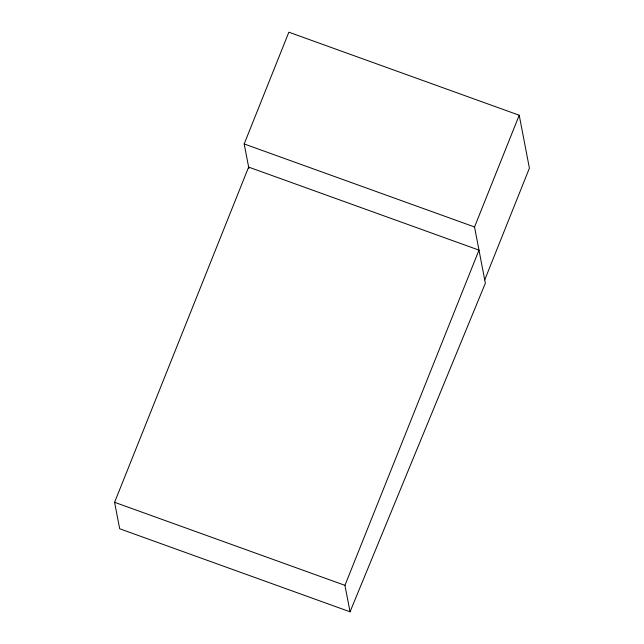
<?xml version="1.0" encoding="UTF-8"?>
<svg xmlns="http://www.w3.org/2000/svg" width="644" height="644" viewBox="0 0 644 644"><rect width="100%" height="100%" fill="white"/><g stroke="black" fill="none" stroke-linecap="round" stroke-linejoin="round"><path stroke-width="0.97" d="M248.898 168.438L244.181 143.942L288.858 32.2L519.217 115.236L529.408 168.156L484.723 279.89M114.592 502.304L248.632 167.094L478.991 250.122L344.951 585.34L350.046 611.8L119.687 528.764L114.592 502.304L344.951 585.34M350.046 611.8L485.359 283.199L474.531 226.97L519.217 115.236M244.181 143.942L474.531 226.97"/></g></svg>
